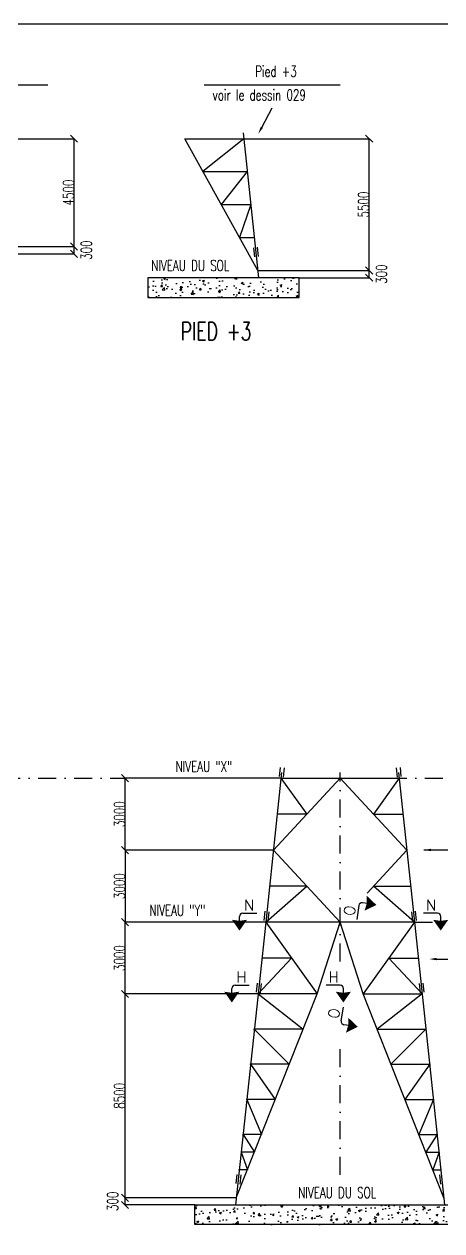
# Model space of a CAD drawing. Header units: metres. Extents: x 3750 to 162459, y 750 to 86850.
# Drawn here: x 78731 to 96141, y 36508 to 86850 of the extents above; entities that cross this region are included whole.
import ezdxf
from ezdxf.enums import TextEntityAlignment as Align

# ---------------------------------------------------------------- set-up
doc = ezdxf.new("R2010")
doc.units = ezdxf.units.M
doc.header["$LTSCALE"] = 1500
for name, pattern in [('DASHDOT', [1, 0.5, -0.25, 0, -0.25]), ('TRATTEGGIATA', [19.05, 12.7, -6.35]), ('TRATTOPUNTO', [25.4, 12.7, -6.35, 0, -6.35])]:
    doc.linetypes.add(name, pattern=pattern)
for name, color, linetype in [('ASSI', 3, 'Continuous'), ('LM', 7, 'Continuous'), ('LS', 7, 'Continuous'), ('LSP', 1, 'Continuous'), ('MZ', 6, 'DASHDOT'), ('QT_MPR', 7, 'Continuous'), ('REDUNDANT', 6, 'TRATTEGGIATA')]:
    doc.layers.add(name, color=color, linetype=linetype)
doc.styles.add('RD', font='ROMAND8.SHX', dxfattribs={"width": 0.7})
doc.styles.add('RS', font='ROMANS8.shx', dxfattribs={"width": 0.7})
doc.dimstyles.new('TRATTO', dxfattribs={"dimscale": 0, "dimtxt": 450, "dimasz": 300, "dimexe": 0, "dimexo": 0.06, "dimgap": 5, "dimtad": 1, "dimzin": 0, "dimdsep": 46, "dimtxsty": 'RS', "dimblk1": 'OBLIQUE', "dimblk2": 'OBLIQUE', "dimsah": 1, "dimcen": 0.09, "dimclrd": 2, "dimclre": 2, "dimclrt": 7, "dimadec": 0, "dimazin": 0, "dimtfac": 1, "dimtix": 1, "dimtmove": 2, "dimatfit": 3, "dimfxl": 1, "dimtolj": 1, "dimtzin": 0, "dimarcsym": 0})

# ---------------------------------------------------------------- blocks, each defined once
blk = doc.blocks.new('_OBLIQUE')
at = {"color": 0, "linetype": 'ByBlock'}
blk.add_line((-0.5, -0.5), (0.5, 0.5), dxfattribs=at)
blk = doc.blocks.new('*D28')
at = {"layer": 'DEFPOINTS', "color": 0, "transparency": 16777216}
for p in [(82936, 37890), (87574, 37890), (85849, 37590)]:
    blk.add_point(p, dxfattribs=at)
at = {"layer": 'LM', "color": 2, "lineweight": -2, "transparency": 16777216}
for p, q in [((87574, 37890), (82936, 37890)), ((82936, 37590), (82936, 37890)), ((85849, 37590), (82936, 37590))]:
    blk.add_line(p, q, dxfattribs=at)
at = {"layer": 'LM', "color": 2, "lineweight": -2, "transparency": 16777216, "xscale": 300, "yscale": 300, "zscale": 300}
for p, rotation in [((82936, 37890), 90), ((82936, 37590), 270)]:
    blk.add_blockref('_OBLIQUE', p, dxfattribs=dict(at, rotation=rotation))
at = {"layer": 'LM', "color": 7, "transparency": 16777216, "insert": (82421, 37740), "char_height": 450, "attachment_point": 5, "rotation": 90, "style": 'RS'}
blk.add_mtext('\\A1;300', dxfattribs=at)
blk = doc.blocks.new('*D25')
at = {"color": 2, "lineweight": -2, "transparency": 16777216}
for p, q in [((88479, 46390), (82936, 46390)), ((82936, 37890), (82936, 46390)), ((87574, 37890), (82936, 37890))]:
    blk.add_line(p, q, dxfattribs=at)
at = {"layer": 'DEFPOINTS', "color": 0, "transparency": 16777216}
for p in [(82936, 46390), (88479, 46390), (87574, 37890)]:
    blk.add_point(p, dxfattribs=at)
at = {"color": 2, "lineweight": -2, "transparency": 16777216, "xscale": 300, "yscale": 300, "zscale": 300}
for p, rotation in [((82936, 46390), 90), ((82936, 37890), 270)]:
    blk.add_blockref('_OBLIQUE', p, dxfattribs=dict(at, rotation=rotation))
at = {"color": 7, "transparency": 16777216, "insert": (82706, 42140), "char_height": 450, "attachment_point": 5, "rotation": 90, "style": 'RS'}
blk.add_mtext('\\A1;8500', dxfattribs=at)
blk = doc.blocks.new('*D26')
at = {"layer": 'DEFPOINTS', "color": 0, "transparency": 16777216}
for p in [(82936, 49390), (88798, 49390), (88479, 46390)]:
    blk.add_point(p, dxfattribs=at)
at = {"layer": 'LS', "color": 2, "lineweight": -2, "transparency": 16777216}
for p, q in [((88798, 49390), (82936, 49390)), ((82936, 46390), (82936, 49390)), ((88479, 46390), (82936, 46390))]:
    blk.add_line(p, q, dxfattribs=at)
at = {"layer": 'LS', "color": 2, "lineweight": -2, "transparency": 16777216, "xscale": 300, "yscale": 300, "zscale": 300}
for p, rotation in [((82936, 49390), 90), ((82936, 46390), 270)]:
    blk.add_blockref('_OBLIQUE', p, dxfattribs=dict(at, rotation=rotation))
at = {"layer": 'LS', "color": 7, "transparency": 16777216, "insert": (82706, 47890), "char_height": 450, "attachment_point": 5, "rotation": 90, "style": 'RS'}
blk.add_mtext('\\A1;3000', dxfattribs=at)
blk = doc.blocks.new('*D27')
at = {"layer": 'DEFPOINTS', "color": 0, "transparency": 16777216}
for p in [(89117, 52390), (82936, 49390), (88798, 49390)]:
    blk.add_point(p, dxfattribs=at)
at = {"layer": 'LS', "color": 2, "lineweight": -2, "transparency": 16777216}
for p, q in [((89117, 52390), (82936, 52390)), ((82936, 52390), (82936, 49390)), ((88798, 49390), (82936, 49390))]:
    blk.add_line(p, q, dxfattribs=at)
at = {"layer": 'LS', "color": 2, "lineweight": -2, "transparency": 16777216, "xscale": 300, "yscale": 300, "zscale": 300}
for p, rotation in [((82936, 52390), 90), ((82936, 49390), 270)]:
    blk.add_blockref('_OBLIQUE', p, dxfattribs=dict(at, rotation=rotation))
at = {"layer": 'LS', "color": 7, "transparency": 16777216, "insert": (82706, 50890), "char_height": 450, "attachment_point": 5, "rotation": 90, "style": 'RS'}
blk.add_mtext('\\A1;3000', dxfattribs=at)
blk = doc.blocks.new('*D29')
at = {"layer": 'DEFPOINTS', "color": 0, "transparency": 16777216}
for p in [(82936, 55390), (89436, 55390), (89117, 52390)]:
    blk.add_point(p, dxfattribs=at)
at = {"layer": 'LS', "color": 2, "lineweight": -2, "transparency": 16777216}
for p, q in [((89436, 55390), (82936, 55390)), ((82936, 52390), (82936, 55390)), ((89117, 52390), (82936, 52390))]:
    blk.add_line(p, q, dxfattribs=at)
at = {"layer": 'LS', "color": 2, "lineweight": -2, "transparency": 16777216, "xscale": 300, "yscale": 300, "zscale": 300}
for p, rotation in [((82936, 55390), 90), ((82936, 52390), 270)]:
    blk.add_blockref('_OBLIQUE', p, dxfattribs=dict(at, rotation=rotation))
at = {"layer": 'LS', "color": 7, "transparency": 16777216, "insert": (82706, 53890), "char_height": 450, "attachment_point": 5, "rotation": 90, "style": 'RS'}
blk.add_mtext('\\A1;3000', dxfattribs=at)
blk = doc.blocks.new('*D45')
at = {"layer": 'DEFPOINTS', "color": 0, "transparency": 16777216}
for p in [(76170, 77571), (80809, 77571), (77896, 77271)]:
    blk.add_point(p, dxfattribs=at)
at = {"layer": 'LM', "color": 2, "lineweight": -2, "transparency": 16777216}
for p, q in [((76170, 77571), (80809, 77571)), ((80809, 77271), (80809, 77571)), ((77896, 77271), (80809, 77271))]:
    blk.add_line(p, q, dxfattribs=at)
at = {"layer": 'LM', "color": 2, "lineweight": -2, "transparency": 16777216, "xscale": 300, "yscale": 300, "zscale": 300}
for p, rotation in [((80809, 77571), 90), ((80809, 77271), 270)]:
    blk.add_blockref('_OBLIQUE', p, dxfattribs=dict(at, rotation=rotation))
at = {"layer": 'LM', "color": 7, "transparency": 16777216, "insert": (81323, 77421), "char_height": 450, "attachment_point": 5, "rotation": 90, "style": 'RS'}
blk.add_mtext('\\A1;300', dxfattribs=at)
blk = doc.blocks.new('*D44')
at = {"color": 2, "lineweight": -2, "transparency": 16777216}
for p, q in [((75692, 82071), (80809, 82071)), ((80809, 77571), (80809, 82071)), ((76170, 77571), (80809, 77571))]:
    blk.add_line(p, q, dxfattribs=at)
at = {"layer": 'DEFPOINTS', "color": 0, "transparency": 16777216}
for p in [(75692, 82071), (80809, 82071), (76170, 77571)]:
    blk.add_point(p, dxfattribs=at)
at = {"color": 2, "lineweight": -2, "transparency": 16777216, "xscale": 300, "yscale": 300, "zscale": 300}
for p, rotation in [((80809, 82071), 90), ((80809, 77571), 270)]:
    blk.add_blockref('_OBLIQUE', p, dxfattribs=dict(at, rotation=rotation))
at = {"color": 7, "transparency": 16777216, "insert": (80579, 79821), "char_height": 450, "attachment_point": 5, "rotation": 90, "style": 'RS'}
blk.add_mtext('\\A1;4500', dxfattribs=at)
blk = doc.blocks.new('*D47')
at = {"layer": 'DEFPOINTS', "color": 0, "transparency": 16777216}
for p in [(88470, 76571), (93109, 76571), (90196, 76271)]:
    blk.add_point(p, dxfattribs=at)
at = {"layer": 'LM', "color": 2, "lineweight": -2, "transparency": 16777216}
for p, q in [((88470, 76571), (93109, 76571)), ((93109, 76271), (93109, 76571)), ((90196, 76271), (93109, 76271))]:
    blk.add_line(p, q, dxfattribs=at)
at = {"layer": 'LM', "color": 2, "lineweight": -2, "transparency": 16777216, "xscale": 300, "yscale": 300, "zscale": 300}
for p, rotation in [((93109, 76571), 90), ((93109, 76271), 270)]:
    blk.add_blockref('_OBLIQUE', p, dxfattribs=dict(at, rotation=rotation))
at = {"layer": 'LM', "color": 7, "transparency": 16777216, "insert": (93623, 76421), "char_height": 450, "attachment_point": 5, "rotation": 90, "style": 'RS'}
blk.add_mtext('\\A1;300', dxfattribs=at)
blk = doc.blocks.new('*D46')
at = {"color": 2, "lineweight": -2, "transparency": 16777216}
for p, q in [((87566, 82071), (93109, 82071)), ((93109, 76571), (93109, 82071)), ((88470, 76571), (93109, 76571))]:
    blk.add_line(p, q, dxfattribs=at)
at = {"layer": 'DEFPOINTS', "color": 0, "transparency": 16777216}
for p in [(87566, 82071), (93109, 82071), (88470, 76571)]:
    blk.add_point(p, dxfattribs=at)
at = {"color": 2, "lineweight": -2, "transparency": 16777216, "xscale": 300, "yscale": 300, "zscale": 300}
for p, rotation in [((93109, 82071), 90), ((93109, 76571), 270)]:
    blk.add_blockref('_OBLIQUE', p, dxfattribs=dict(at, rotation=rotation))
at = {"color": 7, "transparency": 16777216, "insert": (92879, 79321), "char_height": 450, "attachment_point": 5, "rotation": 90, "style": 'RS'}
blk.add_mtext('\\A1;5500', dxfattribs=at)

msp = doc.modelspace()

# ---------------------------------------------------------------- hatches: boundary and pattern name
at = {"layer": 'LS'}
h = msp.add_hatch(dxfattribs=at)
h.set_pattern_fill('AR-CONC', color=3, scale=112.501668, style=0)
h.set_pattern_definition([(50, (-305823.1, 5144.8), (806.9297, -70.5972), [84.3763, -928.1388]), (355, (-305823.1, 5144.8), (-156.0976, 846.2287), [67.501, -742.511]), (100.4514, (-305755.9, 5138.9), (650.8327, 775.631), [71.7088, -788.7966]), (46.1842, (-305823.1, 5369.8), (1200.664, -186.2117), [126.5644, -1392.208]), (96.6356, (-305723.1, 5354.3), (1051.511, 1095.899), [107.563, -1183.1947]), (351.1842, (-305823.1, 5369.8), (1051.5103, 1095.8997), [101.2515, -1113.7665]), (21, (-305710.6, 5313.6), (671.5304, -452.953), [84.3763, -928.1388]), (326, (-305710.6, 5313.6), (273.7338, 815.8059), [67.501, -742.511]), (71.4514, (-305654.66, 5275.8), (945.2645, 362.8522), [71.7088, -788.7966]), (37.5, (-305823.12, 5144.82), (13.68004, 374.51114), [0, -733.5109, 0, -753.7612, 0, -745.32355]), (7.5, (-305823.1, 5144.8), (295.9576, 443.71976), [0, -429.75637, 0, -716.63563, 0, -284.0667]), (327.5, (-306074, 5144.82), (600.55915, -25.3746), [0, -281.25417, 0, -877.513, 0, -1164.39227]), (317.5, (-306186.5, 5144.8), (656.0942, 112.6198), [0, -365.6304, 0, -582.75864, 0, -826.8873])])
h.paths.add_polyline_path([(83879.691, 76271.336), (83879.691, 75451.305), (90195.791, 75451.305), (90195.791, 76271.336)])
h = msp.add_hatch(dxfattribs=at)
h.set_pattern_fill('AR-CONC', color=3, scale=112.501668, style=0)
h.set_pattern_definition([(50, (-263874.8, -33536.5), (806.9297, -70.5972), [84.3763, -928.1388]), (355, (-263874.8, -33536.5), (-156.0976, 846.2287), [67.501, -742.511]), (100.4514, (-263807.5, -33542.4), (650.8327, 775.631), [71.7088, -788.7966]), (46.1842, (-263874.8, -33311.5), (1200.664, -186.2117), [126.5644, -1392.208]), (96.6356, (-263774.7, -33327), (1051.511, 1095.899), [107.563, -1183.1947]), (351.1842, (-263874.8, -33311.5), (1051.5103, 1095.8997), [101.2515, -1113.7665]), (21, (-263762.3, -33367.75), (671.5304, -452.953), [84.3763, -928.1388]), (326, (-263762.3, -33367.75), (273.7338, 815.8059), [67.501, -742.511]), (71.4514, (-263706.3, -33405.5), (945.2645, 362.8522), [71.7088, -788.7966]), (37.5, (-263874.77, -33536.5), (13.68004, 374.51114), [0, -733.5109, 0, -753.7612, 0, -745.32355]), (7.5, (-263874.77, -33536.5), (295.9576, 443.71976), [0, -429.75637, 0, -716.63563, 0, -284.0667]), (327.5, (-264125.65, -33536.5), (600.55915, -25.3746), [0, -281.2542, 0, -877.513, 0, -1164.39227]), (317.5, (-264238.15, -33536.5), (656.0942, 112.6198), [0, -365.6304, 0, -582.75864, 0, -826.8873])])
h.paths.add_polyline_path([(97951.049, 37590.019), (85848.887, 37590.019), (85848.887, 36769.988), (97951.049, 36769.988)])

# ---------------------------------------------------------------- linework, layer by layer
at = {"color": 6}
for p, q in [((88470.242, 76571.336), (85421.306, 82071.336)), ((85421.306, 82071.336), (87885.135, 82071.336)), ((89116.989, 52390.019), (91899.968, 55390.019)), ((89436.138, 55390.019), (94363.798, 55390.019)), ((89436.138, 55390.019), (90508.479, 53890.019)), ((91899.968, 55390.019), (94682.947, 52390.019)), ((94363.798, 55390.019), (93291.457, 53890.019)), ((90508.479, 53890.019), (89276.564, 53890.019)), ((93291.457, 53890.019), (94523.372, 53890.019)), ((91899.968, 49390.019), (89116.989, 52390.019)), ((93022.044, 50599.597), (94682.947, 52390.019)), ((88797.84, 49390.019), (90508.479, 50890.019)), ((90508.479, 50890.019), (88957.415, 50890.019)), ((95002.096, 49390.019), (93291.457, 50890.019)), ((93291.457, 50890.019), (94842.521, 50890.019)), ((95002.096, 49390.019), (88797.84, 49390.019)), ((88797.84, 49390.019), (90942.521, 46390.019)), ((90942.521, 46390.019), (91899.968, 49390.019)), ((92857.415, 46390.019), (91899.968, 49390.019)), ((95002.096, 49390.019), (92857.415, 46390.019)), ((88478.691, 46390.019), (89870.181, 47890.019)), ((89870.181, 47890.019), (88638.266, 47890.019)), ((95321.245, 46390.019), (93929.755, 47890.019)), ((93929.755, 47890.019), (95161.67, 47890.019)), ((92857.415, 46390.019), (95321.245, 46390.019))]:
    msp.add_line(p, q, dxfattribs=at)
at = {"color": 6, "ltscale": 0.01}
for p, q in [((87859.391, 82313.333), (88502.157, 76271.336)), ((88447.629, 77540.142), (88487.987, 77160.771)), ((88288.526, 77523.216), (88328.885, 77143.846)), ((89461.882, 55632.015), (88825.385, 49648.941)), ((89403.411, 55838.627), (89363.052, 55459.256)), ((89562.513, 55821.701), (89522.155, 55442.33)), ((94237.423, 55821.701), (94277.781, 55442.33)), ((94338.053, 55632.015), (94974.551, 49648.941)), ((94396.525, 55838.627), (94436.884, 55459.256)), ((88765.113, 49838.627), (88724.755, 49459.256)), ((95034.823, 49838.627), (95075.181, 49459.256)), ((88825.385, 49648.941), (88506.236, 46648.941)), ((88924.215, 49821.701), (88883.857, 49442.33)), ((94875.721, 49821.701), (94916.079, 49442.33)), ((94974.551, 49648.941), (95293.7, 46648.941)), ((88445.964, 46838.627), (88405.606, 46459.256)), ((88605.066, 46821.701), (88564.708, 46442.33)), ((95194.87, 46821.701), (95235.228, 46442.33)), ((95353.972, 46838.627), (95394.33, 46459.256)), ((88506.236, 46648.941), (87542.521, 37590.019)), ((87574.436, 37890.019), (90942.521, 46390.019)), ((90942.521, 46390.019), (88478.691, 46390.019)), ((88478.691, 46390.019), (90361.361, 44923.352)), ((96225.5, 37890.019), (92857.415, 46390.019)), ((95321.245, 46390.019), (93438.575, 44923.352)), ((95293.7, 46648.941), (96257.415, 37590.019)), ((90361.361, 44923.352), (88322.663, 44923.352)), ((88322.663, 44923.352), (89780.202, 43456.686)), ((93438.575, 44923.352), (95477.273, 44923.352)), ((95477.273, 44923.352), (94019.734, 43456.686)), ((89780.202, 43456.686), (88166.635, 43456.686)), ((88166.635, 43456.686), (89199.042, 41990.019)), ((94019.734, 43456.686), (95633.301, 43456.686)), ((95633.301, 43456.686), (94600.894, 41990.019)), ((89199.042, 41990.019), (88010.606, 41990.019)), ((88010.606, 41990.019), (88617.882, 40523.352)), ((94600.894, 41990.019), (95789.33, 41990.019)), ((95789.33, 41990.019), (95182.054, 40523.352)), ((88617.882, 40523.352), (87854.578, 40523.352)), ((87854.578, 40523.352), (88327.302, 39790.019)), ((95182.054, 40523.352), (95945.358, 40523.352)), ((95945.358, 40523.352), (95472.634, 39790.019)), ((88327.302, 39790.019), (87776.564, 39790.019)), ((87776.564, 39790.019), (88036.722, 39056.686)), ((95472.634, 39790.019), (96023.372, 39790.019)), ((96023.372, 39790.019), (95763.214, 39056.686)), ((87597.049, 38858.825), (87556.691, 38479.454)), ((88036.722, 39056.686), (87698.55, 39056.686)), ((87756.151, 38841.899), (87715.793, 38462.528)), ((95763.214, 39056.686), (96101.386, 39056.686)), ((96043.785, 38841.899), (96084.143, 38462.528))]:
    msp.add_line(p, q, dxfattribs=at)
at = {"ltscale": 0.01}
for p in [(88322.663, 44923.352), (95477.273, 44923.352), (88166.635, 43456.686), (95633.301, 43456.686), (88010.606, 41990.019), (95789.33, 41990.019), (87854.578, 40523.352), (95945.358, 40523.352), (87698.55, 39056.686), (96101.386, 39056.686)]:
    msp.add_point(p, dxfattribs=at)
at = {"layer": 'ASSI', "linetype": 'TRATTOPUNTO', "ltscale": 2}
msp.add_line((88910.292, 76271.336), (87497.79, 76271.336), dxfattribs=at)
at = {"layer": 'LS', "color": 6}
for p, q in [((74039.82, 84316.864), (79715.729, 84316.864)), ((86233.439, 84316.864), (91909.348, 84316.864)), ((95386.958, 52399.038), (110657.231, 52399.038))]:
    msp.add_line(p, q, dxfattribs=at)
at = {"layer": 'LS', "color": 8}
msp.add_lwpolyline([(3750, 86850), (3750, 750), (99150, 750), (99150, 12750), (125400, 12750), (125400, 86850), (3750, 86850)], close=True, dxfattribs=at)
at = {"layer": 'LS', "color": 6}
for points in [[(88634.972, 82540.345), (89071.393, 83352.773)], [(95918.332, 47847.651), (102498.43, 47847.651)]]:
    msp.add_lwpolyline(points, dxfattribs=at)
at = {"layer": 'LS', "color": 3}
for points in [[(90195.791, 76271.336), (83879.691, 76271.336), (83879.691, 75451.305), (90195.791, 75451.305)], [(85848.887, 37590.019), (97951.049, 37590.019), (97951.049, 36769.988), (85848.887, 36769.988)]]:
    msp.add_lwpolyline(points, close=True, dxfattribs=at)
at = {"layer": 'LS', "color": 6}
for points in [[(88679.019, 82516.684), (88493.004, 82276.063), (88590.925, 82564.007)], [(95686.958, 52349.038), (95386.958, 52399.038), (95686.958, 52449.038)], [(95918.332, 47797.651), (95618.332, 47847.651), (95918.332, 47897.651)]]:
    msp.add_solid(points, dxfattribs=at)
at = {"layer": 'LSP', "color": 3}
for p, q in [((92678.871, 50080.238), (92590.95, 49501.882)), ((93046.81, 50160.855), (92832.627, 50193.415)), ((87705.615, 49403.663), (87705.615, 49620.306)), ((87840.615, 49755.306), (88425.615, 49755.306)), ((95959.321, 49755.306), (95374.321, 49755.306)), ((96094.321, 49403.663), (96094.321, 49620.306)), ((87386.466, 46403.663), (87386.466, 46620.306)), ((87521.466, 46755.306), (88106.466, 46755.306)), ((91899.747, 46755.306), (91314.747, 46755.306)), ((92034.747, 46403.663), (92034.747, 46620.306)), ((91946.615, 45263.374), (92034.536, 45841.729)), ((92273.974, 45077.058), (92059.792, 45109.617))]:
    msp.add_line(p, q, dxfattribs=at)
for centre, start, end in [((92812.338, 50059.948), 81.3561125, 171.3561125), ((87840.615, 49620.306), 90, 180), ((95959.321, 49620.306), 0, 90), ((87521.466, 46620.306), 90, 180), ((91899.747, 46620.306), 0, 90), ((92080.081, 45243.084), 171.3561125, 261.3561125)]:
    msp.add_arc(centre, 135, start, end, dxfattribs=at)
for points in [[(93410.983, 50105.493), (93013.436, 50484.547), (93010.583, 50166.362)], [(93410.983, 50105.493), (92918.752, 49861.703), (93010.583, 50166.362)], [(87705.615, 49035.306), (87390.615, 49485.306), (87705.615, 49440.306)], [(87705.615, 49035.306), (88020.615, 49485.306), (87705.615, 49440.306)], [(96094.321, 49035.306), (95779.321, 49485.306), (96094.321, 49440.306)], [(96094.321, 49035.306), (96409.321, 49485.306), (96094.321, 49440.306)], [(87386.466, 46035.306), (87071.466, 46485.306), (87386.466, 46440.306)], [(87386.466, 46035.306), (87701.466, 46485.306), (87386.466, 46440.306)], [(92034.747, 46035.306), (91719.747, 46485.306), (92034.747, 46440.306)], [(92034.747, 46035.306), (92349.747, 46485.306), (92034.747, 46440.306)], [(92638.147, 45021.696), (92240.601, 45400.75), (92237.747, 45082.565)], [(92638.147, 45021.696), (92145.916, 44777.906), (92237.747, 45082.565)]]:
    msp.add_solid(points, dxfattribs=at)
at = {"layer": 'MZ'}
for p, q in [((74819.296, 55390.019), (82935.722, 55390.019)), ((89436.138, 55390.019), (111535.106, 55390.019)), ((91899.968, 47752.351), (91899.968, 55632.015)), ((95002.096, 49390.019), (110896.808, 49390.019)), ((91899.968, 38840.019), (91899.968, 44377.663))]:
    msp.add_line(p, q, dxfattribs=at)
at = {"layer": 'REDUNDANT'}
for p, q in [((87885.135, 82071.336), (86183.54, 80696.336)), ((86183.54, 80696.336), (88031.412, 80696.336)), ((88031.412, 80696.336), (86945.774, 79321.336)), ((86945.774, 79321.336), (88177.688, 79321.336)), ((88177.688, 79321.336), (87708.008, 77946.336)), ((87708.008, 77946.336), (88323.965, 77946.336))]:
    msp.add_line(p, q, dxfattribs=at)

# ---------------------------------------------------------------- texts
at = {"layer": 'LS', "style": 'RS', "width": 0.7}
for s, p in [('Pied +3', (88361.354, 84653.565)), ('voir le dessin 029', (86586.152, 83669.784))]:
    msp.add_text(s, height=450, dxfattribs=at).set_placement(p)
at = {"layer": 'LS', "color": 7, "style": 'RS', "width": 0.7}
for p in [(84028.595, 76555.689), (90152.384, 37874.372)]:
    msp.add_text('NIVEAU DU SOL', height=450, dxfattribs=at).set_placement(p)
at = {"layer": 'LS', "color": 3, "style": 'RD'}
for s, p in [('N', (88107.351, 50098.57)), ('N', (95692.585, 50098.57)), ('H', (87788.202, 47098.57)), ('H', (91633.011, 47098.57))]:
    msp.add_text(s, height=450, dxfattribs=at).set_placement(p, align=Align.MIDDLE)
for p in [(92299.418, 49868.121), (91647.338, 45578.67)]:
    msp.add_text('O', height=450, rotation=81.3561125, dxfattribs=at).set_placement(p, align=Align.MIDDLE)
at = {"layer": 'LS', "color": 3, "insert": (86732.593, 74037.315), "char_height": 750, "attachment_point": 5, "style": 'RD'}
msp.add_mtext('PIED +3', dxfattribs=at)
at = {"layer": 'QT_MPR', "color": 7, "style": 'RS', "width": 0.7}
for s, p in [('NIVEAU "X"', (85041.87, 55655.806)), ('NIVEAU "Y"', (83951.341, 49655.806))]:
    msp.add_text(s, height=450, dxfattribs=at).set_placement(p)

# ---------------------------------------------------------------- dimensions: what is measured, and where the dimension line sits
for base, p1, p2, text, picture, middle in [((80808.954, 82071.336), (76170.24, 77571.336), (75691.516, 82071.336), '4500', '*D44', (80578.954, 79821.336)), ((93108.956, 82071.336), (88470.242, 76571.336), (87565.986, 82071.336), '5500', '*D46', (92878.956, 79321.336)), ((82935.722, 46390.019), (87574.436, 37890.019), (88478.691, 46390.019), '8500', '*D25', (82705.722, 42140.019))]:
    dim = msp.add_linear_dim(base=base, p1=p1, p2=p2, angle=90, text=text, dimstyle='TRATTO', override={"dimscale": 1})
    dim.commit()
    dim.dimension.update_dxf_attribs({"geometry": picture, "text_midpoint": middle})
at = {"layer": 'LM'}
for base, p1, p2, picture, middle in [((80808.954, 77571.336), (77895.789, 77271.336), (76170.24, 77571.336), '*D45', (81323.491, 77421.336)), ((93108.956, 76571.336), (90195.791, 76271.336), (88470.242, 76571.336), '*D47', (93623.493, 76421.336)), ((82935.722, 37890.019), (85848.887, 37590.019), (87574.436, 37890.019), '*D28', (82421.185, 37740.019))]:
    dim = msp.add_linear_dim(base=base, p1=p1, p2=p2, angle=90, dimstyle='TRATTO', override={"dimscale": 1, "dimdec": 0}, dxfattribs=at)
    dim.commit()
    dim.dimension.update_dxf_attribs({"geometry": picture, "text_midpoint": middle, "dimtype": 160})
at = {"layer": 'LS'}
for base, p1, p2, angle, picture, middle in [((82935.722, 55390.019), (89116.989, 52390.019), (89436.138, 55390.019), 90, '*D29', (82705.722, 53890.019)), ((82935.722, 49390.019), (89116.989, 52390.019), (88797.84, 49390.019), 270, '*D27', (82705.722, 50890.019)), ((82935.722, 49390.019), (88478.691, 46390.019), (88797.84, 49390.019), 90, '*D26', (82705.722, 47890.019))]:
    dim = msp.add_linear_dim(base=base, p1=p1, p2=p2, angle=angle, text='3000', dimstyle='TRATTO', override={"dimscale": 1}, dxfattribs=at)
    dim.commit()
    dim.dimension.update_dxf_attribs({"geometry": picture, "text_midpoint": middle})

doc.saveas('drawing.dxf')
